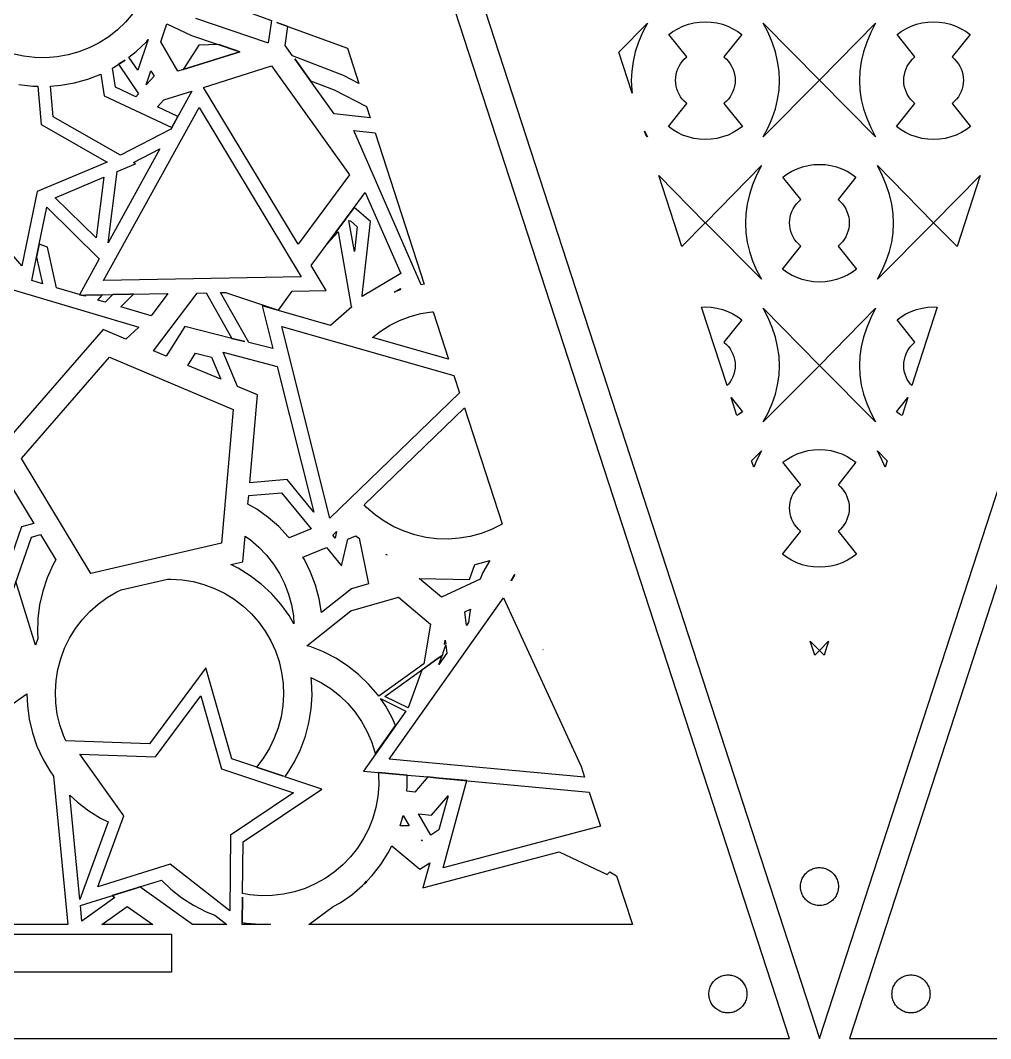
# Model space of a CAD drawing. Header units: metres. Extents: x 20 to 1108, y 20 to 485.
# Drawn here: x 167.3 to 269.3, y 253.8 to 361 of the extents above; entities that cross this region are included whole.
import ezdxf

# ---------------------------------------------------------------- set-up
doc = ezdxf.new("R2010")
doc.units = ezdxf.units.M

msp = doc.modelspace()

# ---------------------------------------------------------------- linework, layer by layer
for p, q in [((248.154, 253.826), (173.154, 484.652)), ((176.309, 484.652), (251.309, 253.826)), ((251.309, 253.826), (326.309, 484.652)), ((329.463, 484.652), (254.463, 253.826)), ((187.781, 363.089), (193.677, 360.944)), ((179.108, 361.662), (178.342, 360.768)), ((193.264, 358.58), (185.715, 361.134)), ((177.492, 359.952), (176.566, 359.224)), ((178.342, 360.768), (177.492, 359.952)), ((182.033, 358.689), (182.667, 360.58)), ((182.667, 360.58), (185.289, 359.365)), ((193.677, 360.944), (193.332, 358.602)), ((195.416, 360.312), (194.239, 360.74)), ((194.239, 360.74), (201.678, 358.033)), ((195.121, 358.311), (195.416, 360.312)), ((230.207, 357.603), (233.218, 360.671)), ((233.218, 360.671), (232.705, 359.666)), ((235.891, 359.769), (236.408, 360.078)), ((236.408, 360.078), (236.954, 360.337)), ((236.954, 360.337), (237.524, 360.54)), ((237.524, 360.54), (238.11, 360.688)), ((238.11, 360.688), (238.705, 360.776)), ((238.705, 360.776), (239.309, 360.806)), ((239.309, 360.806), (239.912, 360.776)), ((239.912, 360.776), (240.51, 360.687)), ((240.51, 360.687), (241.095, 360.54)), ((241.095, 360.54), (241.663, 360.337)), ((241.663, 360.337), (242.209, 360.078)), ((242.209, 360.078), (242.727, 359.769)), ((245.913, 359.666), (245.4, 360.671)), ((245.4, 360.671), (251.304, 354.652)), ((251.314, 354.652), (257.218, 360.671)), ((257.218, 360.671), (256.704, 359.666)), ((259.891, 359.769), (260.408, 360.078)), ((260.408, 360.078), (260.954, 360.337)), ((260.954, 360.337), (261.524, 360.54)), ((261.524, 360.54), (262.109, 360.688)), ((262.109, 360.688), (262.705, 360.776)), ((262.705, 360.776), (263.309, 360.806)), ((263.309, 360.806), (263.912, 360.776)), ((263.912, 360.776), (264.509, 360.687)), ((264.509, 360.687), (265.094, 360.54)), ((265.094, 360.54), (265.663, 360.337)), ((265.663, 360.337), (266.209, 360.078)), ((266.209, 360.078), (266.727, 359.769)), ((176.566, 359.224), (175.574, 358.589)), ((180.715, 358.932), (179.633, 355.703)), ((180.523, 358.707), (180.715, 358.932)), ((185.289, 359.365), (190.342, 357.655)), ((232.705, 359.666), (232.277, 358.648)), ((235.47, 359.456), (235.891, 359.769)), ((237.354, 357.102), (235.47, 359.456)), ((243.149, 359.456), (241.264, 357.102)), ((242.727, 359.769), (243.149, 359.456)), ((246.342, 358.647), (245.913, 359.666)), ((256.704, 359.666), (256.276, 358.648)), ((259.469, 359.456), (259.891, 359.769)), ((261.354, 357.102), (259.469, 359.456)), ((267.148, 359.456), (265.264, 357.102)), ((266.727, 359.769), (267.148, 359.456)), ((174.525, 358.057), (173.428, 357.627)), ((175.574, 358.589), (174.525, 358.057)), ((179.461, 357.689), (180.523, 358.707)), ((183.844, 355.598), (182.033, 358.689)), ((186.046, 358.354), (184.401, 355.775)), ((188.134, 358.402), (186.046, 358.354)), ((190.342, 357.655), (188.134, 358.402)), ((193.332, 358.602), (193.264, 358.58)), ((195.89, 357.235), (195.121, 358.311)), ((201.678, 358.033), (202.882, 354.328)), ((232.277, 358.648), (231.944, 357.633)), ((246.675, 357.633), (246.342, 358.647)), ((256.276, 358.648), (255.943, 357.633)), ((167.614, 357.175), (166.464, 357.428)), ((168.783, 357.036), (167.614, 357.175)), ((169.961, 357.011), (168.783, 357.036)), ((171.135, 357.104), (169.961, 357.011)), ((172.294, 357.31), (171.135, 357.104)), ((173.428, 357.627), (172.294, 357.31)), ((177.064, 355.985), (178.292, 356.771)), ((178.292, 356.771), (177.608, 356.332)), ((178.698, 357.088), (179.461, 357.689)), ((179.633, 355.703), (178.698, 357.088)), ((190.342, 357.655), (183.844, 355.598)), ((184.401, 355.775), (190.342, 357.655)), ((201.249, 355.169), (195.89, 357.235)), ((197.777, 354.595), (196.135, 356.893)), ((196.135, 356.893), (197.778, 354.595)), ((231.609, 353.289), (230.207, 357.603)), ((231.944, 357.633), (231.705, 356.621)), ((236.886, 356.642), (237.093, 356.869)), ((237.093, 356.869), (237.32, 357.075)), ((237.32, 357.075), (237.354, 357.102)), ((241.264, 357.102), (241.298, 357.075)), ((241.298, 357.075), (241.526, 356.868)), ((241.526, 356.868), (241.733, 356.642)), ((246.913, 356.621), (246.675, 357.633)), ((255.943, 357.633), (255.704, 356.621)), ((260.885, 356.642), (261.092, 356.869)), ((261.092, 356.869), (261.32, 357.075)), ((261.32, 357.075), (261.354, 357.102)), ((265.264, 357.102), (265.298, 357.075)), ((265.298, 357.075), (265.526, 356.868)), ((265.526, 356.868), (265.732, 356.642)), ((176.964, 355.935), (177.064, 355.985)), ((177.296, 353.918), (176.964, 355.935)), ((177.608, 356.332), (179.695, 353.238)), ((186.535, 353.904), (193.672, 356.163)), ((193.672, 356.163), (201.878, 344.689)), ((231.705, 356.621), (231.562, 355.615)), ((236.309, 355.563), (236.412, 355.853)), ((236.412, 355.853), (236.544, 356.13)), ((236.544, 356.13), (236.702, 356.395)), ((236.702, 356.395), (236.886, 356.642)), ((241.733, 356.642), (241.916, 356.394)), ((241.916, 356.394), (242.073, 356.13)), ((242.073, 356.13), (242.205, 355.852)), ((242.205, 355.852), (242.309, 355.563)), ((247.056, 355.615), (246.913, 356.621)), ((255.704, 356.621), (255.562, 355.615)), ((260.309, 355.563), (260.412, 355.853)), ((260.412, 355.853), (260.544, 356.13)), ((260.544, 356.13), (260.702, 356.395)), ((260.702, 356.395), (260.885, 356.642)), ((265.732, 356.642), (265.915, 356.394)), ((265.915, 356.394), (266.073, 356.13)), ((266.073, 356.13), (266.205, 355.852)), ((266.205, 355.852), (266.309, 355.563)), ((172.964, 354.384), (174.38, 354.783)), ((174.38, 354.783), (175.722, 355.307)), ((175.722, 355.307), (176.099, 353.014)), ((180.517, 354.162), (181.01, 355.633)), ((181.333, 355.08), (180.517, 354.162)), ((181.01, 355.633), (181.333, 355.08)), ((197.778, 354.595), (197.777, 354.595)), ((200.27, 351.109), (197.778, 354.595)), ((197.778, 354.595), (200.274, 353.633)), ((202.882, 354.328), (201.249, 355.169)), ((231.562, 355.615), (231.515, 354.613)), ((231.515, 354.613), (231.562, 353.616)), ((236.174, 354.652), (236.19, 354.959)), ((236.189, 354.346), (236.174, 354.652)), ((236.19, 354.959), (236.235, 355.265)), ((236.235, 355.265), (236.309, 355.563)), ((242.309, 355.563), (242.384, 355.264)), ((242.384, 355.264), (242.429, 354.959)), ((242.429, 354.959), (242.444, 354.652)), ((242.444, 354.652), (242.429, 354.346)), ((251.304, 354.652), (245.4, 348.711)), ((247.104, 354.613), (247.056, 355.615)), ((247.056, 353.616), (247.104, 354.613)), ((257.218, 348.711), (251.314, 354.652)), ((255.562, 355.615), (255.514, 354.613)), ((255.514, 354.613), (255.562, 353.616)), ((260.174, 354.652), (260.189, 354.959)), ((260.189, 354.346), (260.174, 354.652)), ((260.189, 354.959), (260.235, 355.265)), ((260.235, 355.265), (260.309, 355.563)), ((266.309, 355.563), (266.383, 355.264)), ((266.383, 355.264), (266.429, 354.959)), ((266.444, 354.652), (266.428, 354.346)), ((266.429, 354.959), (266.444, 354.652)), ((167.113, 354.217), (168.575, 354.043)), ((168.575, 354.043), (169.114, 354.032)), ((169.114, 354.032), (169.462, 349.983)), ((170.446, 354.044), (171.514, 354.127)), ((170.725, 350.791), (170.446, 354.044)), ((171.514, 354.127), (172.964, 354.384)), ((179.414, 352.922), (177.296, 353.918)), ((196.497, 337.4), (186.535, 353.904)), ((200.274, 353.633), (203.678, 351.879)), ((231.562, 353.616), (231.609, 353.289)), ((236.235, 354.041), (236.189, 354.346)), ((236.309, 353.742), (236.235, 354.041)), ((236.412, 353.453), (236.309, 353.742)), ((242.309, 353.742), (242.205, 353.453)), ((242.384, 354.04), (242.309, 353.742)), ((242.429, 354.346), (242.384, 354.04)), ((246.913, 352.622), (247.056, 353.616)), ((255.562, 353.616), (255.704, 352.623)), ((260.234, 354.041), (260.189, 354.346)), ((260.309, 353.742), (260.234, 354.041)), ((260.412, 353.453), (260.309, 353.742)), ((266.309, 353.742), (266.205, 353.453)), ((266.383, 354.04), (266.309, 353.742)), ((266.428, 354.346), (266.383, 354.04)), ((176.099, 353.014), (183.196, 349.677)), ((179.695, 353.238), (179.414, 352.922)), ((181.704, 351.846), (182.358, 352.581)), ((182.358, 352.581), (185.316, 353.518)), ((185.316, 353.518), (183.839, 350.842)), ((236.544, 353.175), (236.412, 353.453)), ((236.702, 352.911), (236.544, 353.175)), ((236.886, 352.663), (236.702, 352.911)), ((237.092, 352.437), (236.886, 352.663)), ((241.733, 352.663), (241.526, 352.437)), ((241.916, 352.911), (241.733, 352.663)), ((242.073, 353.175), (241.916, 352.911)), ((242.205, 353.453), (242.073, 353.175)), ((246.675, 351.635), (246.913, 352.622)), ((255.704, 352.623), (255.943, 351.635)), ((260.544, 353.175), (260.412, 353.453)), ((260.701, 352.911), (260.544, 353.175)), ((260.885, 352.663), (260.701, 352.911)), ((261.092, 352.437), (260.885, 352.663)), ((265.732, 352.663), (265.526, 352.437)), ((265.915, 352.911), (265.732, 352.663)), ((266.073, 353.175), (265.915, 352.911)), ((266.205, 353.453), (266.073, 353.175)), ((176.027, 333.578), (186.067, 351.776)), ((183.839, 350.842), (181.704, 351.846)), ((186.067, 351.776), (196.808, 333.983)), ((203.678, 351.879), (204.066, 350.686)), ((235.417, 349.783), (237.354, 352.203)), ((237.32, 352.23), (237.092, 352.437)), ((237.354, 352.203), (237.32, 352.23)), ((241.298, 352.23), (241.264, 352.203)), ((241.264, 352.203), (243.2, 349.783)), ((241.526, 352.437), (241.298, 352.23)), ((246.342, 350.649), (246.675, 351.635)), ((255.943, 351.635), (256.276, 350.65)), ((259.417, 349.783), (261.354, 352.203)), ((261.32, 352.23), (261.092, 352.437)), ((261.354, 352.203), (261.32, 352.23)), ((265.298, 352.23), (265.264, 352.203)), ((265.264, 352.203), (267.2, 349.783)), ((265.526, 352.437), (265.298, 352.23)), ((177.794, 346.77), (170.725, 350.791)), ((183.196, 349.677), (183.839, 350.842)), ((183.839, 350.842), (183.196, 349.677)), ((183.839, 350.842), (183.839, 350.842)), ((204.066, 350.686), (200.27, 351.109)), ((245.913, 349.668), (246.342, 350.649)), ((256.276, 350.65), (256.704, 349.668)), ((169.462, 349.983), (176.388, 346.042)), ((183.108, 349.519), (177.794, 346.77)), ((183.196, 349.677), (183.108, 349.519)), ((183.196, 349.677), (183.196, 349.677)), ((202.334, 349.369), (204.574, 349.119)), ((209.43, 333.143), (202.334, 349.369)), ((233.037, 348.894), (232.909, 349.288)), ((232.909, 349.288), (233.218, 348.711)), ((235.844, 349.467), (235.417, 349.783)), ((236.369, 349.152), (235.844, 349.467)), ((242.774, 349.467), (242.248, 349.152)), ((243.2, 349.783), (242.774, 349.467)), ((245.4, 348.711), (245.913, 349.668)), ((256.704, 349.668), (257.218, 348.711)), ((259.844, 349.467), (259.417, 349.783)), ((260.369, 349.152), (259.844, 349.467)), ((266.773, 349.467), (266.248, 349.152)), ((267.2, 349.783), (266.773, 349.467)), ((204.574, 349.119), (209.748, 333.196)), ((233.218, 348.711), (233.037, 348.894)), ((236.923, 348.891), (236.369, 349.152)), ((237.499, 348.685), (236.923, 348.891)), ((238.092, 348.535), (237.499, 348.685)), ((238.697, 348.445), (238.092, 348.535)), ((239.309, 348.415), (238.697, 348.445)), ((239.92, 348.445), (239.309, 348.415)), ((240.526, 348.535), (239.92, 348.445)), ((241.118, 348.685), (240.526, 348.535)), ((241.696, 348.891), (241.118, 348.685)), ((242.248, 349.152), (241.696, 348.891)), ((260.922, 348.891), (260.369, 349.152)), ((261.498, 348.685), (260.922, 348.891)), ((262.091, 348.535), (261.498, 348.685)), ((262.697, 348.445), (262.091, 348.535)), ((263.309, 348.415), (262.697, 348.445)), ((263.92, 348.445), (263.309, 348.415)), ((264.525, 348.535), (263.92, 348.445)), ((265.118, 348.685), (264.525, 348.535)), ((265.695, 348.891), (265.118, 348.685)), ((266.248, 349.152), (265.695, 348.891)), ((181.955, 347.428), (176.512, 337.562)), ((179.17, 345.987), (181.955, 347.428)), ((176.388, 346.042), (169.048, 342.942)), ((176.512, 337.562), (177.455, 345.052)), ((177.455, 345.052), (179.383, 345.866)), ((179.383, 345.866), (179.17, 345.987)), ((239.314, 339.652), (245.218, 345.671)), ((245.218, 345.671), (244.704, 344.666)), ((247.891, 344.769), (248.408, 345.078)), ((248.408, 345.078), (248.954, 345.337)), ((248.954, 345.337), (249.524, 345.54)), ((249.524, 345.54), (250.109, 345.688)), ((250.109, 345.688), (250.705, 345.776)), ((250.705, 345.776), (251.309, 345.806)), ((251.309, 345.806), (251.912, 345.776)), ((251.912, 345.776), (252.51, 345.687)), ((252.51, 345.687), (253.095, 345.54)), ((253.095, 345.54), (253.663, 345.337)), ((253.663, 345.337), (254.209, 345.078)), ((254.209, 345.078), (254.727, 344.769)), ((257.913, 344.666), (257.4, 345.671)), ((257.4, 345.671), (263.304, 339.652)), ((170.941, 342.3), (176.042, 344.455)), ((176.042, 344.455), (175.236, 338.057)), ((201.878, 344.689), (196.497, 337.4)), ((234.423, 344.628), (239.304, 339.652)), ((236.844, 337.177), (234.423, 344.628)), ((244.704, 344.666), (244.277, 343.648)), ((247.47, 344.456), (247.891, 344.769)), ((249.354, 342.102), (247.47, 344.456)), ((255.148, 344.456), (253.264, 342.102)), ((254.727, 344.769), (255.148, 344.456)), ((258.341, 343.647), (257.913, 344.666)), ((263.314, 339.652), (268.195, 344.628)), ((268.195, 344.628), (265.774, 337.177)), ((169.048, 342.942), (167.441, 335.136)), ((202.378, 341.279), (203.544, 342.859)), ((203.544, 342.859), (207.276, 334.322)), ((244.277, 343.648), (243.943, 342.633)), ((258.675, 342.633), (258.341, 343.647)), ((175.236, 338.057), (170.941, 342.3)), ((243.943, 342.633), (243.705, 341.621)), ((248.885, 341.642), (249.092, 341.869)), ((249.092, 341.869), (249.32, 342.075)), ((249.32, 342.075), (249.354, 342.102)), ((253.264, 342.102), (253.298, 342.075)), ((253.298, 342.075), (253.526, 341.868)), ((253.526, 341.868), (253.733, 341.642)), ((258.913, 341.621), (258.675, 342.633)), ((167.441, 335.136), (162.224, 341.159)), ((169.267, 337.422), (170.065, 341.298)), ((170.065, 341.298), (175.572, 335.859)), ((199.544, 337.441), (202.378, 341.279)), ((202.378, 341.279), (199.546, 337.443)), ((204.093, 339.788), (202.378, 341.279)), ((202.378, 341.279), (202.378, 341.279)), ((243.705, 341.621), (243.562, 340.615)), ((248.309, 340.563), (248.412, 340.853)), ((248.412, 340.853), (248.544, 341.13)), ((248.544, 341.13), (248.702, 341.395)), ((248.702, 341.395), (248.885, 341.642)), ((253.733, 341.642), (253.916, 341.394)), ((253.916, 341.394), (254.073, 341.13)), ((254.073, 341.13), (254.205, 340.852)), ((254.205, 340.852), (254.309, 340.563)), ((259.056, 340.615), (258.913, 341.621)), ((201.83, 339.886), (201.996, 339.853)), ((202.399, 336.634), (201.83, 339.886)), ((201.996, 339.853), (202.695, 339.244)), ((203.208, 332.002), (204.093, 339.788)), ((239.304, 339.652), (236.844, 337.177)), ((245.218, 333.711), (239.314, 339.652)), ((243.562, 340.615), (243.515, 339.613)), ((243.515, 339.613), (243.562, 338.616)), ((248.174, 339.652), (248.189, 339.959)), ((248.189, 339.346), (248.174, 339.652)), ((248.189, 339.959), (248.235, 340.265)), ((248.235, 340.265), (248.309, 340.563)), ((254.309, 340.563), (254.384, 340.264)), ((254.384, 340.264), (254.429, 339.959)), ((254.429, 339.959), (254.444, 339.652)), ((254.444, 339.652), (254.429, 339.346)), ((263.304, 339.652), (257.4, 333.711)), ((259.103, 339.613), (259.056, 340.615)), ((259.056, 338.616), (259.103, 339.613)), ((265.774, 337.177), (263.314, 339.652)), ((199.546, 337.443), (200.691, 338.688)), ((200.691, 338.688), (202.064, 330.838)), ((202.695, 339.244), (202.399, 336.634)), ((243.562, 338.616), (243.704, 337.623)), ((248.234, 339.041), (248.189, 339.346)), ((248.309, 338.742), (248.234, 339.041)), ((248.412, 338.453), (248.309, 338.742)), ((254.309, 338.742), (254.205, 338.453)), ((254.384, 339.04), (254.309, 338.742)), ((254.429, 339.346), (254.384, 339.04)), ((258.912, 337.622), (259.056, 338.616)), ((243.704, 337.623), (243.943, 336.635)), ((248.544, 338.175), (248.412, 338.453)), ((248.701, 337.911), (248.544, 338.175)), ((248.885, 337.663), (248.701, 337.911)), ((249.092, 337.437), (248.885, 337.663)), ((253.733, 337.663), (253.526, 337.437)), ((253.916, 337.911), (253.733, 337.663)), ((254.073, 338.175), (253.916, 337.911)), ((254.205, 338.453), (254.073, 338.175)), ((258.675, 336.635), (258.912, 337.622)), ((168.983, 336.042), (169.267, 337.422)), ((169.267, 337.422), (168.983, 336.042)), ((170.112, 337.079), (169.267, 337.422)), ((171.058, 332.813), (170.112, 337.079)), ((197.855, 335.151), (199.546, 337.443)), ((199.546, 337.443), (199.544, 337.441)), ((243.943, 336.635), (244.277, 335.65)), ((247.417, 334.783), (249.354, 337.203)), ((249.32, 337.23), (249.092, 337.437)), ((249.354, 337.203), (249.32, 337.23)), ((253.298, 337.23), (253.264, 337.203)), ((253.264, 337.203), (255.2, 334.783)), ((253.526, 337.437), (253.298, 337.23)), ((258.341, 335.649), (258.675, 336.635)), ((168.475, 333.574), (168.983, 336.042)), ((168.983, 336.042), (168.983, 336.042)), ((168.983, 336.042), (169.603, 333.242)), ((175.572, 335.859), (173.495, 332.094)), ((244.277, 335.65), (244.704, 334.668)), ((257.913, 334.668), (258.341, 335.649)), ((159.787, 334.572), (179.722, 328.693)), ((199.435, 332.533), (197.855, 335.151)), ((207.276, 334.322), (203.228, 331.891)), ((244.704, 334.668), (245.218, 333.711)), ((247.844, 334.467), (247.417, 334.783)), ((248.369, 334.152), (247.844, 334.467)), ((254.774, 334.467), (254.248, 334.152)), ((255.2, 334.783), (254.774, 334.467)), ((257.4, 333.711), (257.913, 334.668)), ((169.603, 333.242), (168.475, 333.574)), ((196.808, 333.983), (176.027, 333.578)), ((209.748, 333.196), (209.43, 333.143)), ((248.922, 333.891), (248.369, 334.152)), ((249.499, 333.685), (248.922, 333.891)), ((250.092, 333.535), (249.499, 333.685)), ((250.697, 333.445), (250.092, 333.535)), ((251.309, 333.415), (250.697, 333.445)), ((251.92, 333.445), (251.309, 333.415)), ((252.525, 333.535), (251.92, 333.445)), ((253.118, 333.685), (252.525, 333.535)), ((253.696, 333.891), (253.118, 333.685)), ((254.248, 334.152), (253.696, 333.891)), ((173.589, 332.066), (171.058, 332.813)), ((173.495, 332.094), (173.589, 332.066)), ((175.903, 332.075), (176.99, 332.096)), ((176.99, 332.096), (176.183, 331.302)), ((178.845, 332.132), (176.99, 332.096)), ((176.99, 332.097), (178.845, 332.132)), ((176.99, 332.096), (176.99, 332.097)), ((177.828, 330.817), (179.173, 332.139)), ((178.845, 332.132), (182.779, 332.209)), ((179.173, 332.139), (178.845, 332.132)), ((182.779, 332.209), (181.017, 329.876)), ((181.275, 326.191), (185.866, 332.27)), ((185.866, 332.27), (186.816, 332.288)), ((186.816, 332.288), (189.512, 327.499)), ((188.323, 332.318), (188.857, 332.327)), ((191.285, 327.055), (188.323, 332.318)), ((188.857, 332.327), (194.405, 330.478)), ((194.405, 330.478), (195.871, 332.464)), ((195.871, 332.464), (199.435, 332.533)), ((206.57, 332.349), (207.237, 332.749)), ((207.198, 332.589), (206.57, 332.349)), ((207.237, 332.749), (207.198, 332.589)), ((173.703, 332.032), (173.589, 332.066)), ((173.589, 332.066), (173.704, 332.032)), ((173.704, 332.032), (173.703, 332.032)), ((173.704, 332.032), (174.14, 332.041)), ((174.048, 331.931), (173.704, 332.032)), ((174.14, 332.041), (174.048, 331.931)), ((175.903, 332.075), (174.14, 332.041)), ((174.14, 332.041), (174.141, 332.041)), ((174.141, 332.041), (175.903, 332.075)), ((175.438, 331.522), (175.903, 332.075)), ((176.183, 331.302), (175.438, 331.522)), ((175.903, 332.075), (175.903, 332.075)), ((203.228, 331.891), (203.208, 332.002)), ((181.017, 329.876), (177.828, 330.817)), ((199.88, 328.854), (192.691, 330.906)), ((192.691, 330.906), (193.816, 326.422)), ((202.139, 330.803), (199.88, 328.854)), ((202.064, 330.838), (202.139, 330.803)), ((208.256, 329.785), (209.392, 330.097)), ((209.392, 330.097), (210.553, 330.294)), ((210.553, 330.294), (210.688, 330.304)), ((210.688, 330.304), (212.313, 325.304)), ((238.92, 330.786), (239.309, 330.806)), ((241.606, 322.524), (238.92, 330.786)), ((239.309, 330.806), (239.912, 330.776)), ((239.912, 330.776), (240.51, 330.687)), ((240.51, 330.687), (241.095, 330.54)), ((241.095, 330.54), (241.663, 330.337)), ((241.663, 330.337), (242.209, 330.078)), ((242.209, 330.078), (242.727, 329.769)), ((245.913, 329.666), (245.4, 330.671)), ((245.4, 330.671), (251.304, 324.652)), ((251.314, 324.652), (257.218, 330.671)), ((257.218, 330.671), (256.704, 329.666)), ((259.891, 329.769), (260.408, 330.078)), ((260.408, 330.078), (260.954, 330.337)), ((260.954, 330.337), (261.524, 330.54)), ((263.697, 330.786), (261.012, 322.524)), ((261.524, 330.54), (262.109, 330.688)), ((262.109, 330.688), (262.705, 330.776)), ((262.705, 330.776), (263.309, 330.806)), ((263.309, 330.806), (263.697, 330.786)), ((206.103, 328.839), (207.155, 329.365)), ((207.155, 329.365), (208.256, 329.785)), ((243.149, 329.456), (241.264, 327.102)), ((242.727, 329.769), (243.149, 329.456)), ((246.342, 328.647), (245.913, 329.666)), ((256.704, 329.666), (256.276, 328.648)), ((259.469, 329.456), (259.891, 329.769)), ((261.354, 327.102), (259.469, 329.456)), ((175.977, 328.438), (164.412, 315.125)), ((178.381, 327.418), (175.977, 328.438)), ((179.722, 328.693), (178.381, 327.418)), ((184.573, 328.735), (182.623, 325.619)), ((189.512, 327.499), (184.573, 328.735)), ((194.778, 328.751), (212.871, 323.584)), ((199.828, 308.589), (194.778, 328.751)), ((204.305, 327.59), (205.106, 328.212)), ((205.106, 328.212), (206.103, 328.839)), ((246.675, 327.633), (246.342, 328.647)), ((256.276, 328.648), (255.943, 327.633)), ((189.512, 327.499), (190.874, 327.158)), ((190.874, 327.158), (189.512, 327.499)), ((189.512, 327.499), (189.512, 327.499)), ((193.816, 326.422), (191.285, 327.055)), ((212.313, 325.304), (204.305, 327.59)), ((241.264, 327.102), (241.298, 327.075)), ((241.298, 327.075), (241.526, 326.868)), ((241.526, 326.868), (241.733, 326.642)), ((246.913, 326.621), (246.675, 327.633)), ((255.943, 327.633), (255.704, 326.621)), ((260.885, 326.642), (261.092, 326.869)), ((261.092, 326.869), (261.32, 327.075)), ((261.32, 327.075), (261.354, 327.102)), ((182.623, 325.619), (181.275, 326.191)), ((184.886, 324.659), (185.695, 325.952)), ((185.695, 325.952), (187.361, 325.535)), ((190.098, 322.449), (188.592, 326.032)), ((188.592, 326.032), (194.286, 324.54)), ((241.733, 326.642), (241.916, 326.394)), ((241.916, 326.394), (242.073, 326.13)), ((242.073, 326.13), (242.205, 325.852)), ((242.205, 325.852), (242.309, 325.563)), ((247.056, 325.615), (246.913, 326.621)), ((255.704, 326.621), (255.562, 325.615)), ((260.309, 325.563), (260.412, 325.853)), ((260.412, 325.853), (260.544, 326.13)), ((260.544, 326.13), (260.702, 326.395)), ((260.702, 326.395), (260.885, 326.642)), ((167.4, 314.864), (176.652, 325.515)), ((176.652, 325.515), (189.639, 320.007)), ((188.345, 323.193), (184.886, 324.659)), ((187.361, 325.535), (188.345, 323.193)), ((242.309, 325.563), (242.384, 325.264)), ((242.384, 325.264), (242.429, 324.959)), ((242.429, 324.959), (242.444, 324.652)), ((242.444, 324.652), (242.429, 324.346)), ((251.304, 324.652), (245.4, 318.711)), ((247.104, 324.613), (247.056, 325.615)), ((247.056, 323.616), (247.104, 324.613)), ((257.218, 318.711), (251.314, 324.652)), ((255.562, 325.615), (255.514, 324.613)), ((255.514, 324.613), (255.562, 323.616)), ((260.174, 324.652), (260.189, 324.959)), ((260.189, 324.346), (260.174, 324.652)), ((260.189, 324.959), (260.235, 325.265)), ((260.235, 325.265), (260.309, 325.563)), ((194.286, 324.54), (198.126, 309.214)), ((212.871, 323.584), (213.457, 321.779)), ((242.309, 323.742), (242.205, 323.453)), ((242.384, 324.04), (242.309, 323.742)), ((242.429, 324.346), (242.384, 324.04)), ((246.913, 322.622), (247.056, 323.616)), ((255.562, 323.616), (255.704, 322.623)), ((260.234, 324.041), (260.189, 324.346)), ((260.309, 323.742), (260.234, 324.041)), ((260.412, 323.453), (260.309, 323.742)), ((241.733, 322.663), (241.606, 322.524)), ((241.916, 322.911), (241.733, 322.663)), ((242.073, 323.175), (241.916, 322.911)), ((242.205, 323.453), (242.073, 323.175)), ((246.675, 321.635), (246.913, 322.622)), ((255.704, 322.623), (255.943, 321.635)), ((260.544, 323.175), (260.412, 323.453)), ((260.701, 322.911), (260.544, 323.175)), ((260.885, 322.663), (260.701, 322.911)), ((261.012, 322.524), (260.885, 322.663)), ((192.21, 321.554), (190.098, 322.449)), ((191.405, 312.315), (192.21, 321.554)), ((213.457, 321.779), (199.828, 308.589)), ((246.342, 320.649), (246.675, 321.635)), ((255.943, 321.635), (256.276, 320.65)), ((242.014, 321.268), (243.2, 319.783)), ((242.627, 319.378), (242.014, 321.268)), ((245.913, 319.668), (246.342, 320.649)), ((256.276, 320.65), (256.704, 319.668)), ((259.417, 319.783), (260.604, 321.268)), ((260.604, 321.268), (259.99, 319.378)), ((189.639, 320.007), (188.414, 305.953)), ((203.429, 309.986), (213.974, 320.192)), ((213.974, 320.192), (217.944, 307.969)), ((242.774, 319.467), (242.627, 319.378)), ((243.2, 319.783), (242.774, 319.467)), ((245.4, 318.711), (245.913, 319.668)), ((256.704, 319.668), (257.218, 318.711)), ((259.844, 319.467), (259.417, 319.783)), ((259.99, 319.378), (259.844, 319.467)), ((244.177, 314.61), (245.218, 315.671)), ((245.218, 315.671), (244.704, 314.666)), ((247.891, 314.769), (248.408, 315.078)), ((248.408, 315.078), (248.954, 315.337)), ((248.954, 315.337), (249.524, 315.54)), ((249.524, 315.54), (250.109, 315.688)), ((250.109, 315.688), (250.705, 315.776)), ((250.705, 315.776), (251.309, 315.806)), ((251.309, 315.806), (251.912, 315.776)), ((251.912, 315.776), (252.51, 315.687)), ((252.51, 315.687), (253.095, 315.54)), ((253.095, 315.54), (253.663, 315.337)), ((253.663, 315.337), (254.209, 315.078)), ((254.209, 315.078), (254.727, 314.769)), ((257.913, 314.666), (257.4, 315.671)), ((257.4, 315.671), (258.441, 314.61)), ((174.669, 302.776), (167.4, 314.864)), ((244.397, 313.934), (244.177, 314.61)), ((244.704, 314.666), (244.397, 313.934)), ((247.47, 314.456), (247.891, 314.769)), ((249.354, 312.102), (247.47, 314.456)), ((255.148, 314.456), (253.264, 312.102)), ((254.727, 314.769), (255.148, 314.456)), ((258.221, 313.934), (257.913, 314.666)), ((258.441, 314.61), (258.221, 313.934)), ((165.585, 313.175), (168.679, 308.028)), ((195.317, 312.643), (191.405, 312.315)), ((198.126, 309.214), (195.317, 312.643)), ((248.885, 311.642), (249.092, 311.869)), ((249.092, 311.869), (249.32, 312.075)), ((249.32, 312.075), (249.354, 312.102)), ((253.264, 312.102), (253.298, 312.075)), ((253.298, 312.075), (253.526, 311.868)), ((253.526, 311.868), (253.733, 311.642)), ((191.207, 310.04), (191.288, 310.973)), ((191.288, 310.973), (194.733, 311.261)), ((194.733, 311.261), (197.857, 307.448)), ((248.309, 310.563), (248.412, 310.853)), ((248.412, 310.853), (248.544, 311.13)), ((248.544, 311.13), (248.702, 311.395)), ((248.702, 311.395), (248.885, 311.642)), ((253.733, 311.642), (253.916, 311.394)), ((253.916, 311.394), (254.073, 311.13)), ((254.073, 311.13), (254.205, 310.852)), ((254.205, 310.852), (254.309, 310.563)), ((192.127, 309.515), (191.207, 310.04)), ((203.687, 309.714), (203.429, 309.986)), ((204.576, 308.942), (203.687, 309.714)), ((248.174, 309.652), (248.189, 309.959)), ((248.189, 309.346), (248.174, 309.652)), ((248.189, 309.959), (248.235, 310.265)), ((248.235, 310.265), (248.309, 310.563)), ((254.309, 310.563), (254.384, 310.264)), ((254.384, 310.264), (254.429, 309.959)), ((254.429, 309.959), (254.444, 309.652)), ((254.444, 309.652), (254.429, 309.346)), ((193.328, 308.664), (192.127, 309.515)), ((194.441, 307.699), (193.328, 308.664)), ((205.537, 308.261), (204.576, 308.942)), ((248.234, 309.041), (248.189, 309.346)), ((248.309, 308.742), (248.234, 309.041)), ((248.412, 308.453), (248.309, 308.742)), ((254.309, 308.742), (254.205, 308.453)), ((254.384, 309.04), (254.309, 308.742)), ((254.429, 309.346), (254.384, 309.04)), ((167.409, 307.681), (164.79, 300.154)), ((168.679, 308.028), (167.409, 307.681)), ((195.452, 306.631), (194.441, 307.699)), ((206.56, 307.678), (205.537, 308.261)), ((207.635, 307.197), (206.56, 307.678)), ((217.871, 307.922), (216.817, 307.396)), ((217.944, 307.969), (217.871, 307.922)), ((248.544, 308.175), (248.412, 308.453)), ((248.701, 307.911), (248.544, 308.175)), ((248.885, 307.663), (248.701, 307.911)), ((249.092, 307.437), (248.885, 307.663)), ((253.733, 307.663), (253.526, 307.437)), ((253.916, 307.911), (253.733, 307.663)), ((254.073, 308.175), (253.916, 307.911)), ((254.205, 308.453), (254.073, 308.175)), ((165.871, 299.221), (168.434, 306.585)), ((168.434, 306.585), (169.39, 306.847)), ((169.39, 306.847), (170.992, 304.182)), ((190.679, 303.985), (190.915, 306.701)), ((190.915, 306.701), (191.476, 306.305)), ((195.541, 306.515), (195.452, 306.631)), ((197.857, 307.448), (195.541, 306.515)), ((200.118, 306.782), (200.533, 307.184)), ((200.367, 306.478), (200.118, 306.782)), ((200.533, 307.184), (200.367, 306.478)), ((201.045, 303.555), (201.709, 306.384)), ((201.709, 306.384), (202.558, 306.726)), ((202.558, 306.726), (202.724, 306.582)), ((202.724, 306.582), (202.887, 306.466)), ((202.887, 306.466), (203.898, 301.662)), ((208.752, 306.824), (207.635, 307.197)), ((209.9, 306.563), (208.752, 306.824)), ((211.068, 306.415), (209.9, 306.563)), ((212.246, 306.383), (211.068, 306.415)), ((213.421, 306.467), (212.246, 306.383)), ((214.581, 306.664), (213.421, 306.467)), ((215.718, 306.976), (214.581, 306.664)), ((216.817, 307.396), (215.718, 306.976)), ((247.417, 304.783), (249.354, 307.203)), ((249.32, 307.23), (249.092, 307.437)), ((249.354, 307.203), (249.32, 307.23)), ((253.298, 307.23), (253.264, 307.203)), ((253.264, 307.203), (255.2, 304.783)), ((253.526, 307.437), (253.298, 307.23)), ((188.414, 305.953), (174.669, 302.776)), ((191.476, 306.305), (192.365, 305.532)), ((192.365, 305.532), (193.175, 304.678)), ((196.978, 304.478), (199.468, 305.481)), ((199.468, 305.481), (201.045, 303.555)), ((193.175, 304.678), (193.897, 303.747)), ((197.139, 304.222), (196.978, 304.478)), ((205.734, 304.722), (205.725, 304.769)), ((205.725, 304.769), (205.833, 304.72)), ((205.833, 304.72), (205.734, 304.722)), ((247.844, 304.467), (247.417, 304.783)), ((248.369, 304.152), (247.844, 304.467)), ((254.774, 304.467), (254.248, 304.152)), ((255.2, 304.783), (254.774, 304.467)), ((170.688, 303.647), (170.087, 302.303)), ((170.992, 304.182), (170.688, 303.647)), ((189.401, 303.691), (190.679, 303.985)), ((190.191, 303.306), (189.401, 303.691)), ((191.443, 302.532), (190.191, 303.306)), ((193.897, 303.747), (194.525, 302.75)), ((197.797, 302.905), (197.139, 304.222)), ((214.512, 302.134), (215.055, 303.705)), ((215.055, 303.705), (215.231, 303.735)), ((215.231, 303.735), (216.638, 304.12)), ((216.638, 304.12), (215.92, 302.852)), ((248.922, 303.891), (248.369, 304.152)), ((249.499, 303.685), (248.922, 303.891)), ((250.092, 303.535), (249.499, 303.685)), ((250.697, 303.445), (250.092, 303.535)), ((251.309, 303.415), (250.697, 303.445)), ((251.92, 303.445), (251.309, 303.415)), ((252.525, 303.535), (251.92, 303.445)), ((253.118, 303.685), (252.525, 303.535)), ((253.696, 303.891), (253.118, 303.685)), ((254.248, 304.152), (253.696, 303.891)), ((170.087, 302.303), (169.621, 300.906)), ((177.88, 301.026), (182.753, 302.153)), ((182.753, 302.153), (183.105, 302.166)), ((183.105, 302.166), (184.279, 302.093)), ((192.614, 301.641), (191.443, 302.532)), ((194.525, 302.75), (195.051, 301.697)), ((198.322, 301.53), (197.797, 302.905)), ((209.228, 302.231), (214.512, 302.134)), ((211.564, 300.26), (209.228, 302.231)), ((215.618, 302.169), (211.564, 300.26)), ((215.92, 302.852), (215.618, 302.169)), ((218.894, 302.023), (219.181, 302.529)), ((219.274, 302.662), (218.905, 301.999)), ((219.181, 302.529), (219.274, 302.662)), ((168.853, 295.234), (166.81, 301.917)), ((184.279, 302.093), (185.442, 301.905)), ((185.442, 301.905), (186.581, 301.606)), ((186.581, 301.606), (187.685, 301.194)), ((187.685, 301.194), (188.742, 300.678)), ((193.692, 300.639), (192.614, 301.641)), ((195.051, 301.697), (195.472, 300.597)), ((198.711, 300.11), (198.322, 301.53)), ((202.087, 301.145), (198.958, 298.664)), ((203.898, 301.662), (202.087, 301.145)), ((218.905, 301.999), (218.894, 302.023)), ((169.621, 300.906), (169.295, 299.472)), ((175.458, 299.538), (176.412, 300.228)), ((176.412, 300.228), (177.43, 300.82)), ((177.43, 300.82), (177.88, 301.026)), ((188.742, 300.678), (189.745, 300.06)), ((189.745, 300.06), (190.682, 299.346)), ((194.667, 299.535), (193.692, 300.639)), ((195.472, 300.597), (195.782, 299.461)), ((198.958, 298.664), (198.711, 300.11)), ((202.022, 298.816), (207.056, 300.256)), ((206.068, 283.234), (218.084, 300.193)), ((207.056, 300.256), (210.396, 297.438)), ((218.084, 300.193), (226.233, 282.459)), ((169.295, 299.472), (169.11, 298.011)), ((174.575, 298.759), (175.458, 299.538)), ((190.682, 299.346), (191.544, 298.544)), ((195.529, 298.342), (194.667, 299.535)), ((195.782, 299.461), (195.981, 298.3)), ((214.02, 298.734), (214.62, 299.017)), ((214.62, 299.017), (214.543, 298.67)), ((169.11, 298.011), (169.07, 296.539)), ((173.061, 296.959), (173.774, 297.897)), ((173.774, 297.897), (174.575, 298.759)), ((191.544, 298.544), (192.324, 297.662)), ((196.039, 297.465), (195.529, 298.342)), ((195.981, 298.3), (196.039, 297.465)), ((197.416, 295.164), (202.022, 298.816)), ((214.2, 297.307), (214.02, 298.734)), ((214.543, 298.67), (214.413, 297.607)), ((172.442, 295.957), (173.061, 296.959)), ((192.324, 297.662), (193.014, 296.707)), ((210.396, 297.438), (209.707, 293.251)), ((214.413, 297.607), (214.2, 297.307)), ((169.113, 295.934), (168.853, 295.234)), ((169.07, 296.539), (169.113, 295.934)), ((171.925, 294.899), (172.442, 295.957)), ((193.014, 296.707), (193.607, 295.69)), ((193.607, 295.69), (194.097, 294.618)), ((211.877, 295.303), (211.951, 295.749)), ((211.951, 295.749), (212.004, 295.326)), ((171.515, 293.795), (171.925, 294.899)), ((194.097, 294.618), (194.479, 293.505)), ((197.768, 295.065), (197.416, 295.164)), ((199.138, 294.526), (197.768, 295.065)), ((211.735, 294.438), (212.018, 295.224)), ((212.004, 295.326), (211.877, 295.303)), ((212.018, 295.224), (212.124, 294.376)), ((222.227, 294.77), (222.233, 294.77)), ((222.249, 294.721), (222.227, 294.77)), ((222.233, 294.77), (222.249, 294.721)), ((250.343, 295.633), (251.304, 294.652)), ((250.82, 294.164), (250.343, 295.633)), ((251.304, 294.652), (250.82, 294.164)), ((251.314, 294.652), (252.275, 295.633)), ((251.798, 294.164), (251.314, 294.652)), ((252.275, 295.633), (251.798, 294.164)), ((171.214, 292.656), (171.515, 293.795)), ((200.448, 293.855), (199.138, 294.526)), ((201.687, 293.059), (200.448, 293.855)), ((205.6, 289.816), (210.964, 293.665)), ((210.964, 293.665), (209.483, 292.603)), ((210.964, 293.665), (211.629, 294.143)), ((211.629, 294.143), (210.964, 293.665)), ((212.124, 294.376), (211.292, 293.201)), ((211.292, 293.201), (211.629, 294.143)), ((211.629, 294.143), (211.694, 294.19)), ((211.629, 294.143), (211.629, 294.143)), ((211.694, 294.19), (211.735, 294.438)), ((171.026, 291.494), (171.214, 292.656)), ((186.78, 292.837), (180.845, 284.837)), ((189.52, 283.26), (186.78, 292.837)), ((194.479, 293.505), (194.751, 292.359)), ((202.841, 292.146), (201.687, 293.059)), ((209.707, 293.251), (204.963, 289.847)), ((209.483, 292.603), (208.064, 288.645)), ((170.953, 290.318), (171.026, 291.494)), ((194.751, 292.359), (194.908, 291.192)), ((197.898, 291.448), (197.848, 291.813)), ((197.848, 291.813), (197.903, 291.791)), ((197.951, 289.978), (197.898, 291.448)), ((197.903, 291.791), (198.952, 291.254)), ((203.9, 291.123), (202.841, 292.146)), ((170.997, 289.142), (170.953, 290.318)), ((194.908, 291.192), (194.951, 290.016)), ((198.952, 291.254), (199.943, 290.618)), ((199.943, 290.618), (200.866, 289.887)), ((204.855, 290.003), (203.9, 291.123)), ((160.46, 284.845), (167.963, 290.099)), ((167.963, 290.099), (168.008, 288.886)), ((181.496, 283.485), (186.244, 289.885)), ((186.244, 289.885), (188.436, 282.224)), ((194.951, 290.016), (194.879, 288.84)), ((197.86, 288.508), (197.951, 289.978)), ((200.866, 289.887), (201.714, 289.069)), ((204.963, 289.847), (204.855, 290.003)), ((205.694, 288.794), (205.131, 289.606)), ((205.131, 289.606), (207.811, 288.287)), ((208.042, 288.614), (205.6, 289.816)), ((168.008, 288.886), (168.205, 287.427)), ((171.154, 287.975), (170.997, 289.142)), ((194.879, 288.84), (194.691, 287.677)), ((197.626, 287.055), (197.86, 288.508)), ((201.714, 289.069), (202.477, 288.173)), ((202.477, 288.173), (203.149, 287.205)), ((207.811, 288.287), (203.343, 281.982)), ((206.411, 287.508), (205.694, 288.794)), ((208.064, 288.645), (208.042, 288.614)), ((168.205, 287.427), (168.545, 285.994)), ((171.426, 286.829), (171.154, 287.975)), ((194.691, 287.677), (194.391, 286.538)), ((203.149, 287.205), (203.723, 286.177)), ((206.733, 286.768), (206.411, 287.508)), ((171.809, 285.715), (171.426, 286.829)), ((194.391, 286.538), (193.981, 285.435)), ((197.251, 285.632), (197.626, 287.055)), ((203.723, 286.177), (204.192, 285.097)), ((204.602, 283.759), (206.733, 286.768)), ((168.545, 285.994), (169.024, 284.603)), ((172.068, 285.149), (171.809, 285.715)), ((180.845, 284.837), (172.068, 285.149)), ((193.981, 285.435), (193.463, 284.377)), ((196.737, 284.252), (197.251, 285.632)), ((204.192, 285.097), (204.555, 283.977)), ((169.024, 284.603), (169.636, 283.264)), ((193.463, 284.377), (192.845, 283.374)), ((196.091, 282.93), (196.737, 284.252)), ((204.555, 283.977), (204.602, 283.759)), ((169.636, 283.264), (170.376, 281.991)), ((178.152, 277.276), (173.531, 283.768)), ((173.531, 283.768), (181.496, 283.485)), ((194.93, 281.443), (189.52, 283.26)), ((192.845, 283.374), (192.132, 282.438)), ((195.318, 281.677), (196.091, 282.93)), ((226.603, 281.322), (206.068, 283.234)), ((170.376, 281.991), (170.774, 281.443)), ((188.436, 282.224), (195.99, 279.686)), ((192.132, 282.438), (192.093, 282.396)), ((192.093, 282.396), (194.93, 281.443)), ((203.343, 281.982), (206.762, 281.663)), ((206.762, 281.663), (204.92, 281.834)), ((204.92, 281.834), (204.941, 281.656)), ((226.233, 282.459), (226.603, 281.322)), ((170.774, 281.443), (172.277, 265.826)), ((195.097, 281.386), (195.318, 281.677)), ((198.963, 280.087), (195.097, 281.386)), ((204.941, 281.656), (204.962, 280.479)), ((206.762, 281.663), (207.941, 281.554)), ((207.941, 281.553), (206.762, 281.663)), ((207.941, 281.554), (207.941, 281.553)), ((207.941, 281.553), (210.108, 281.352)), ((207.961, 280.385), (207.941, 281.553)), ((210.108, 281.352), (208.754, 279.758)), ((211.3, 281.241), (210.108, 281.352)), ((210.108, 281.352), (210.108, 281.352)), ((210.108, 281.352), (211.3, 281.241)), ((214.236, 280.967), (211.3, 281.241)), ((211.3, 281.241), (227.108, 279.769)), ((211.745, 271.802), (214.236, 280.967)), ((195.99, 279.686), (189.38, 275.234)), ((190.7, 274.523), (198.963, 280.087)), ((204.962, 280.479), (204.868, 279.305)), ((207.918, 279.854), (207.961, 280.385)), ((208.754, 279.758), (207.918, 279.854)), ((227.108, 279.769), (228.277, 276.168)), ((172.472, 279.454), (173.291, 278.693)), ((173.529, 268.476), (172.472, 279.454)), ((173.291, 278.693), (174.462, 277.801)), ((204.868, 279.305), (204.659, 278.146)), ((210.503, 277.323), (212.249, 279.377)), ((212.249, 279.377), (211.272, 275.779)), ((174.462, 277.801), (175.715, 277.028)), ((204.659, 278.146), (204.337, 277.013)), ((209.157, 277.477), (210.503, 277.323)), ((210.432, 275.248), (209.157, 277.477)), ((176.508, 276.642), (173.529, 268.476)), ((175.421, 269.789), (178.152, 277.276)), ((175.715, 277.028), (176.508, 276.642)), ((204.337, 277.013), (203.906, 275.917)), ((207.223, 276.205), (207.532, 277.297)), ((207.532, 277.297), (208.159, 276.201)), ((203.906, 275.917), (203.37, 274.869)), ((208.159, 276.201), (207.223, 276.205)), ((211.272, 275.779), (210.432, 275.248)), ((228.277, 276.168), (211.745, 271.802)), ((189.38, 275.234), (189.301, 267.266)), ((190.647, 269.093), (190.7, 274.523)), ((203.37, 274.869), (202.733, 273.878)), ((209.433, 274.695), (209.56, 274.695)), ((209.488, 274.65), (209.433, 274.695)), ((209.56, 274.695), (209.488, 274.65)), ((202.733, 273.878), (202.002, 272.954)), ((205.174, 272.135), (205.97, 273.373)), ((205.97, 273.373), (206.344, 274.104)), ((206.344, 274.104), (209.297, 271.656)), ((209.615, 269.689), (223.925, 273.468)), ((223.925, 273.468), (228.983, 271.099)), ((183.025, 272.175), (175.421, 269.789)), ((189.301, 267.266), (183.025, 272.175)), ((201.185, 272.108), (200.288, 271.344)), ((202.002, 272.954), (201.185, 272.108)), ((204.261, 270.981), (205.174, 272.135)), ((209.297, 271.656), (210.328, 272.309)), ((210.328, 272.309), (209.615, 269.689)), ((200.288, 271.344), (199.32, 270.672)), ((228.983, 271.099), (229.253, 271.388)), ((229.253, 271.388), (229.973, 270.951)), ((249.691, 271.001), (249.768, 271.102)), ((249.768, 271.102), (249.851, 271.195)), ((249.851, 271.195), (249.94, 271.284)), ((249.94, 271.284), (250.034, 271.367)), ((250.034, 271.367), (250.133, 271.444)), ((250.133, 271.444), (250.238, 271.515)), ((250.238, 271.515), (250.345, 271.578)), ((250.345, 271.578), (250.457, 271.636)), ((250.457, 271.636), (250.572, 271.686)), ((250.572, 271.686), (250.691, 271.729)), ((250.691, 271.729), (250.812, 271.764)), ((250.812, 271.764), (250.934, 271.79)), ((250.934, 271.79), (251.058, 271.811)), ((251.058, 271.811), (251.183, 271.822)), ((251.183, 271.822), (251.309, 271.826)), ((251.309, 271.826), (251.435, 271.822)), ((251.435, 271.822), (251.56, 271.811)), ((251.56, 271.811), (251.684, 271.79)), ((251.684, 271.79), (251.806, 271.764)), ((251.806, 271.764), (251.927, 271.729)), ((251.927, 271.729), (252.045, 271.686)), ((252.045, 271.686), (252.16, 271.636)), ((252.16, 271.636), (252.273, 271.578)), ((252.273, 271.578), (252.38, 271.515)), ((252.38, 271.515), (252.485, 271.444)), ((252.485, 271.444), (252.583, 271.367)), ((252.583, 271.367), (252.678, 271.284)), ((252.678, 271.284), (252.767, 271.195)), ((252.767, 271.195), (252.85, 271.102)), ((252.85, 271.102), (252.927, 271.001)), ((179.837, 269.783), (182.121, 270.5)), ((182.121, 270.5), (183.095, 269.561)), ((198.292, 270.099), (197.212, 269.629)), ((199.32, 270.672), (198.292, 270.099)), ((203.239, 269.921), (203.433, 270.121)), ((203.433, 270.121), (203.714, 270.329)), ((203.693, 270.391), (203.492, 270.183)), ((203.492, 270.183), (203.692, 270.391)), ((203.692, 270.391), (203.693, 270.391)), ((203.693, 270.391), (204.261, 270.981)), ((203.714, 270.329), (203.693, 270.391)), ((229.973, 270.951), (231.638, 265.826)), ((249.313, 269.951), (249.324, 270.076)), ((249.324, 270.076), (249.344, 270.201)), ((249.344, 270.201), (249.371, 270.323)), ((249.371, 270.323), (249.406, 270.444)), ((249.406, 270.444), (249.449, 270.563)), ((249.449, 270.563), (249.499, 270.678)), ((249.499, 270.678), (249.556, 270.789)), ((249.556, 270.789), (249.62, 270.898)), ((249.62, 270.898), (249.691, 271.001)), ((252.927, 271.001), (252.997, 270.898)), ((252.997, 270.898), (253.062, 270.789)), ((253.062, 270.789), (253.118, 270.678)), ((253.118, 270.678), (253.168, 270.563)), ((253.168, 270.563), (253.211, 270.444)), ((253.211, 270.444), (253.246, 270.323)), ((253.246, 270.323), (253.274, 270.201)), ((253.274, 270.201), (253.293, 270.076)), ((253.293, 270.076), (253.305, 269.951)), ((173.592, 267.823), (179.57, 269.699)), ((179.57, 269.699), (176.939, 268.873)), ((179.57, 269.699), (179.837, 269.783)), ((179.837, 269.783), (179.57, 269.699)), ((185.363, 265.826), (179.837, 269.783)), ((179.837, 269.783), (179.837, 269.783)), ((183.095, 269.561), (184.25, 268.647)), ((191.42, 268.953), (190.647, 269.093)), ((192.594, 268.859), (191.42, 268.953)), ((194.941, 269.017), (193.772, 268.88)), ((196.092, 269.267), (194.941, 269.017)), ((197.212, 269.629), (196.092, 269.267)), ((200.908, 268.127), (202.118, 268.967)), ((202.118, 268.967), (203.239, 269.921)), ((249.309, 269.826), (249.313, 269.951)), ((249.313, 269.7), (249.309, 269.826)), ((249.324, 269.575), (249.313, 269.7)), ((249.344, 269.451), (249.324, 269.575)), ((249.371, 269.328), (249.344, 269.451)), ((249.406, 269.208), (249.371, 269.328)), ((249.449, 269.091), (249.406, 269.208)), ((249.499, 268.975), (249.449, 269.091)), ((249.556, 268.862), (249.499, 268.975)), ((253.118, 268.975), (253.062, 268.862)), ((253.168, 269.091), (253.118, 268.975)), ((253.211, 269.208), (253.168, 269.091)), ((253.246, 269.328), (253.211, 269.208)), ((253.274, 269.451), (253.246, 269.328)), ((253.293, 269.575), (253.274, 269.451)), ((253.305, 269.7), (253.293, 269.575)), ((253.305, 269.951), (253.309, 269.826)), ((253.309, 269.826), (253.305, 269.7)), ((173.75, 266.187), (173.592, 267.823)), ((177.227, 268.667), (173.75, 266.187)), ((176.939, 268.873), (177.227, 268.667)), ((184.25, 268.647), (185.488, 267.851)), ((185.488, 267.851), (186.799, 267.181)), ((190.616, 266.054), (190.643, 268.714)), ((190.643, 268.714), (190.617, 266.054)), ((193.772, 268.88), (192.594, 268.859)), ((200.162, 267.711), (200.908, 268.127)), ((249.62, 268.754), (249.556, 268.862)), ((249.691, 268.651), (249.62, 268.754)), ((249.768, 268.552), (249.691, 268.651)), ((249.851, 268.457), (249.768, 268.552)), ((249.94, 268.368), (249.851, 268.457)), ((250.034, 268.285), (249.94, 268.368)), ((250.133, 268.208), (250.034, 268.285)), ((250.238, 268.138), (250.133, 268.208)), ((250.345, 268.073), (250.238, 268.138)), ((250.457, 268.017), (250.345, 268.073)), ((250.572, 267.967), (250.457, 268.017)), ((250.691, 267.925), (250.572, 267.967)), ((250.812, 267.89), (250.691, 267.925)), ((250.934, 267.861), (250.812, 267.89)), ((251.058, 267.843), (250.934, 267.861)), ((251.183, 267.83), (251.058, 267.843)), ((251.309, 267.826), (251.183, 267.83)), ((251.435, 267.83), (251.309, 267.826)), ((251.56, 267.843), (251.435, 267.83)), ((251.684, 267.861), (251.56, 267.843)), ((251.806, 267.89), (251.684, 267.861)), ((251.927, 267.925), (251.806, 267.89)), ((252.045, 267.967), (251.927, 267.925)), ((252.16, 268.017), (252.045, 267.967)), ((252.273, 268.073), (252.16, 268.017)), ((252.38, 268.138), (252.273, 268.073)), ((252.485, 268.208), (252.38, 268.138)), ((252.583, 268.285), (252.485, 268.208)), ((252.678, 268.368), (252.583, 268.285)), ((252.767, 268.457), (252.678, 268.368)), ((252.85, 268.552), (252.767, 268.457)), ((252.927, 268.651), (252.85, 268.552)), ((252.997, 268.754), (252.927, 268.651)), ((253.062, 268.862), (252.997, 268.754)), ((175.828, 265.826), (178.516, 267.744)), ((178.516, 267.744), (181.194, 265.826)), ((186.799, 267.181), (187.716, 266.82)), ((187.716, 266.82), (188.986, 265.826)), ((197.606, 265.826), (200.162, 267.711)), ((172.277, 265.826), (148.46, 265.826)), ((181.194, 265.826), (175.828, 265.826)), ((188.986, 265.826), (185.363, 265.826)), ((190.614, 265.826), (190.617, 266.054)), ((193.516, 265.826), (190.614, 265.826)), ((190.617, 266.054), (190.616, 266.054)), ((190.617, 266.054), (191.033, 265.979)), ((191.033, 265.979), (192.5, 265.86)), ((192.5, 265.86), (193.588, 265.88)), ((193.588, 265.88), (193.516, 265.826)), ((231.638, 265.826), (197.606, 265.826)), ((163.154, 264.826), (183.154, 264.826)), ((183.154, 264.826), (183.154, 260.826)), ((183.154, 260.826), (163.154, 260.826)), ((240.719, 260.281), (240.831, 260.338)), ((240.831, 260.338), (240.946, 260.388)), ((240.946, 260.388), (241.065, 260.431)), ((241.065, 260.431), (241.185, 260.466)), ((241.185, 260.466), (241.308, 260.493)), ((241.308, 260.493), (241.432, 260.513)), ((241.432, 260.513), (241.557, 260.525)), ((241.557, 260.525), (241.683, 260.528)), ((241.683, 260.528), (241.808, 260.525)), ((241.808, 260.525), (241.933, 260.513)), ((241.933, 260.513), (242.057, 260.493)), ((242.057, 260.493), (242.18, 260.466)), ((242.18, 260.466), (242.3, 260.431)), ((242.3, 260.431), (242.418, 260.388)), ((242.418, 260.388), (242.534, 260.338)), ((242.534, 260.338), (242.646, 260.281)), ((259.972, 260.281), (260.083, 260.338)), ((260.083, 260.338), (260.2, 260.388)), ((260.2, 260.388), (260.318, 260.431)), ((260.318, 260.431), (260.438, 260.466)), ((260.438, 260.466), (260.561, 260.493)), ((260.561, 260.493), (260.685, 260.513)), ((260.685, 260.513), (260.81, 260.525)), ((260.81, 260.525), (260.935, 260.528)), ((260.935, 260.528), (261.061, 260.525)), ((261.061, 260.525), (261.186, 260.513)), ((261.186, 260.513), (261.31, 260.493)), ((261.31, 260.493), (261.433, 260.466)), ((261.433, 260.466), (261.553, 260.431)), ((261.553, 260.431), (261.671, 260.388)), ((261.671, 260.388), (261.786, 260.338)), ((261.786, 260.338), (261.899, 260.281)), ((239.78, 259.147), (239.822, 259.265)), ((239.822, 259.265), (239.872, 259.38)), ((239.872, 259.38), (239.93, 259.492)), ((239.93, 259.492), (239.993, 259.601)), ((239.993, 259.601), (240.065, 259.704)), ((240.065, 259.704), (240.141, 259.804)), ((240.141, 259.804), (240.225, 259.898)), ((240.225, 259.898), (240.314, 259.986)), ((240.314, 259.986), (240.407, 260.069)), ((240.407, 260.069), (240.507, 260.147)), ((240.507, 260.147), (240.61, 260.217)), ((240.61, 260.217), (240.719, 260.281)), ((242.646, 260.281), (242.754, 260.217)), ((242.754, 260.217), (242.858, 260.147)), ((242.858, 260.147), (242.957, 260.069)), ((242.957, 260.069), (243.052, 259.986)), ((243.052, 259.986), (243.14, 259.898)), ((243.14, 259.898), (243.224, 259.804)), ((243.224, 259.804), (243.3, 259.704)), ((243.3, 259.704), (243.371, 259.601)), ((243.371, 259.601), (243.435, 259.492)), ((243.435, 259.492), (243.492, 259.38)), ((243.492, 259.38), (243.542, 259.265)), ((243.542, 259.265), (243.584, 259.147)), ((259.034, 259.147), (259.076, 259.265)), ((259.076, 259.265), (259.125, 259.38)), ((259.125, 259.38), (259.183, 259.492)), ((259.183, 259.492), (259.246, 259.601)), ((259.246, 259.601), (259.318, 259.704)), ((259.318, 259.704), (259.394, 259.804)), ((259.394, 259.804), (259.478, 259.898)), ((259.478, 259.898), (259.566, 259.986)), ((259.566, 259.986), (259.66, 260.069)), ((259.66, 260.069), (259.76, 260.147)), ((259.76, 260.147), (259.864, 260.217)), ((259.864, 260.217), (259.972, 260.281)), ((261.899, 260.281), (262.007, 260.217)), ((262.007, 260.217), (262.111, 260.147)), ((262.111, 260.147), (262.21, 260.069)), ((262.21, 260.069), (262.304, 259.986)), ((262.304, 259.986), (262.393, 259.898)), ((262.393, 259.898), (262.477, 259.804)), ((262.477, 259.804), (262.553, 259.704)), ((262.553, 259.704), (262.624, 259.601)), ((262.624, 259.601), (262.688, 259.492)), ((262.688, 259.492), (262.745, 259.38)), ((262.745, 259.38), (262.795, 259.265)), ((262.795, 259.265), (262.837, 259.147)), ((239.683, 258.528), (239.687, 258.654)), ((239.687, 258.403), (239.683, 258.528)), ((239.687, 258.654), (239.698, 258.779)), ((239.698, 258.277), (239.687, 258.403)), ((239.698, 258.779), (239.718, 258.903)), ((239.718, 258.153), (239.698, 258.277)), ((239.718, 258.903), (239.745, 259.026)), ((239.745, 259.026), (239.78, 259.147)), ((243.584, 259.147), (243.619, 259.026)), ((243.619, 259.026), (243.647, 258.903)), ((243.647, 258.903), (243.666, 258.779)), ((243.666, 258.277), (243.647, 258.153)), ((243.666, 258.779), (243.678, 258.654)), ((243.678, 258.403), (243.666, 258.277)), ((243.678, 258.654), (243.683, 258.528)), ((243.683, 258.528), (243.678, 258.403)), ((258.935, 258.528), (258.94, 258.654)), ((258.94, 258.403), (258.935, 258.528)), ((258.94, 258.654), (258.951, 258.779)), ((258.951, 258.277), (258.94, 258.403)), ((258.951, 258.779), (258.971, 258.903)), ((258.971, 258.153), (258.951, 258.277)), ((258.971, 258.903), (258.998, 259.026)), ((258.998, 259.026), (259.034, 259.147)), ((262.837, 259.147), (262.872, 259.026)), ((262.872, 259.026), (262.9, 258.903)), ((262.9, 258.903), (262.919, 258.779)), ((262.919, 258.277), (262.9, 258.153)), ((262.919, 258.779), (262.931, 258.654)), ((262.931, 258.403), (262.919, 258.277)), ((262.931, 258.654), (262.935, 258.528)), ((262.935, 258.528), (262.931, 258.403)), ((239.745, 258.031), (239.718, 258.153)), ((239.78, 257.91), (239.745, 258.031)), ((239.822, 257.792), (239.78, 257.91)), ((239.872, 257.677), (239.822, 257.792)), ((239.93, 257.566), (239.872, 257.677)), ((239.993, 257.457), (239.93, 257.566)), ((240.065, 257.353), (239.993, 257.457)), ((240.141, 257.254), (240.065, 257.353)), ((240.225, 257.159), (240.141, 257.254)), ((240.314, 257.07), (240.225, 257.159)), ((243.14, 257.159), (243.052, 257.07)), ((243.224, 257.254), (243.14, 257.159)), ((243.3, 257.353), (243.224, 257.254)), ((243.371, 257.457), (243.3, 257.353)), ((243.435, 257.566), (243.371, 257.457)), ((243.492, 257.677), (243.435, 257.566)), ((243.542, 257.792), (243.492, 257.677)), ((243.584, 257.91), (243.542, 257.792)), ((243.619, 258.031), (243.584, 257.91)), ((243.647, 258.153), (243.619, 258.031)), ((258.998, 258.031), (258.971, 258.153)), ((259.034, 257.91), (258.998, 258.031)), ((259.076, 257.792), (259.034, 257.91)), ((259.125, 257.677), (259.076, 257.792)), ((259.183, 257.566), (259.125, 257.677)), ((259.246, 257.457), (259.183, 257.566)), ((259.318, 257.353), (259.246, 257.457)), ((259.394, 257.254), (259.318, 257.353)), ((259.478, 257.159), (259.394, 257.254)), ((259.566, 257.07), (259.478, 257.159)), ((262.393, 257.159), (262.304, 257.07)), ((262.477, 257.254), (262.393, 257.159)), ((262.553, 257.353), (262.477, 257.254)), ((262.624, 257.457), (262.553, 257.353)), ((262.688, 257.566), (262.624, 257.457)), ((262.745, 257.677), (262.688, 257.566)), ((262.795, 257.792), (262.745, 257.677)), ((262.837, 257.91), (262.795, 257.792)), ((262.872, 258.031), (262.837, 257.91)), ((262.9, 258.153), (262.872, 258.031)), ((240.407, 256.987), (240.314, 257.07)), ((240.507, 256.91), (240.407, 256.987)), ((240.61, 256.84), (240.507, 256.91)), ((240.719, 256.776), (240.61, 256.84)), ((240.831, 256.719), (240.719, 256.776)), ((240.946, 256.669), (240.831, 256.719)), ((241.065, 256.626), (240.946, 256.669)), ((241.185, 256.591), (241.065, 256.626)), ((241.308, 256.564), (241.185, 256.591)), ((241.432, 256.544), (241.308, 256.564)), ((241.557, 256.532), (241.432, 256.544)), ((241.683, 256.528), (241.557, 256.532)), ((241.808, 256.532), (241.683, 256.528)), ((241.933, 256.544), (241.808, 256.532)), ((242.057, 256.564), (241.933, 256.544)), ((242.18, 256.591), (242.057, 256.564)), ((242.3, 256.626), (242.18, 256.591)), ((242.418, 256.669), (242.3, 256.626)), ((242.534, 256.719), (242.418, 256.669)), ((242.646, 256.776), (242.534, 256.719)), ((242.754, 256.84), (242.646, 256.776)), ((242.858, 256.91), (242.754, 256.84)), ((242.957, 256.987), (242.858, 256.91)), ((243.052, 257.07), (242.957, 256.987)), ((259.66, 256.987), (259.566, 257.07)), ((259.76, 256.91), (259.66, 256.987)), ((259.864, 256.84), (259.76, 256.91)), ((259.972, 256.776), (259.864, 256.84)), ((260.083, 256.719), (259.972, 256.776)), ((260.2, 256.669), (260.083, 256.719)), ((260.318, 256.626), (260.2, 256.669)), ((260.438, 256.591), (260.318, 256.626)), ((260.561, 256.564), (260.438, 256.591)), ((260.685, 256.544), (260.561, 256.564)), ((260.81, 256.532), (260.685, 256.544)), ((260.935, 256.528), (260.81, 256.532)), ((261.061, 256.532), (260.935, 256.528)), ((261.186, 256.544), (261.061, 256.532)), ((261.31, 256.564), (261.186, 256.544)), ((261.433, 256.591), (261.31, 256.564)), ((261.553, 256.626), (261.433, 256.591)), ((261.671, 256.669), (261.553, 256.626)), ((261.786, 256.719), (261.671, 256.669)), ((261.899, 256.776), (261.786, 256.719)), ((262.007, 256.84), (261.899, 256.776)), ((262.111, 256.91), (262.007, 256.84)), ((262.21, 256.987), (262.111, 256.91)), ((262.304, 257.07), (262.21, 256.987)), ((98.1544, 253.826), (248.154, 253.826)), ((254.463, 253.826), (404.463, 253.826))]:
    msp.add_line(p, q)

doc.saveas('drawing.dxf')
